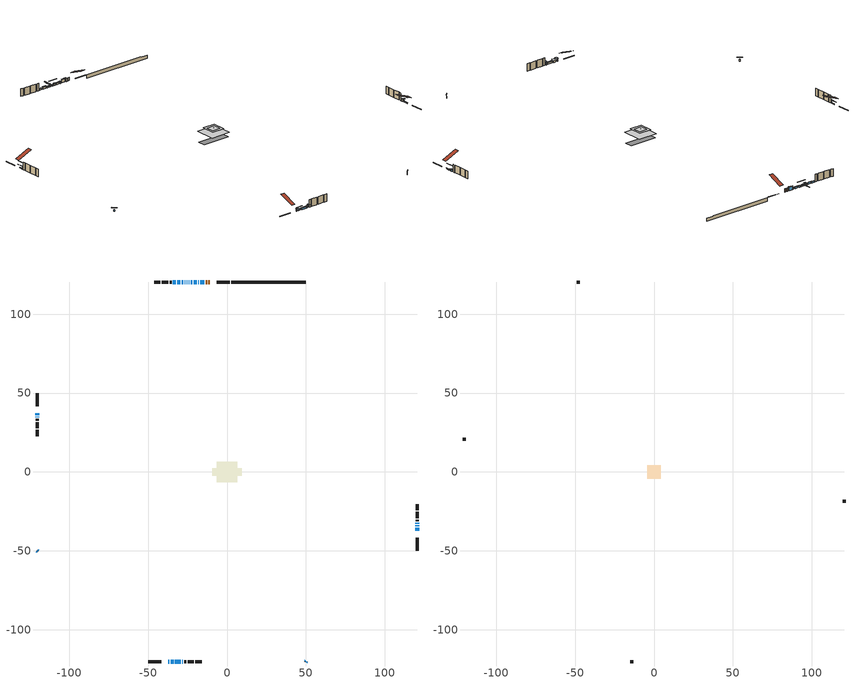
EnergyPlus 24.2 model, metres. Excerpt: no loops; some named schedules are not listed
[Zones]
conditioned space
 floor outside (Floor1 construction): -0.39,-0.39 -0.39,0.39 0.39,0.39 0.39,-0.39 z0.31
 floor outside (Floor2 construction): -0.78,-0.78 -0.78,0.78 0.78,0.78 0.78,-0.78 z0.31
 floor outside (Floor4 construction): -0.74,-0.74 -0.74,0.74 0.74,0.74 0.74,-0.74 z0.31
 floor adiabatic (AdiabaticFloorConstruction): -6.65,-6.65 -6.65,6.65 6.65,6.65 6.65,-6.65 z2.75
 floor foundation (Slab1 construction): -9.36,-2.45 -9.36,2.45 9.36,2.45 9.36,-2.45 z-2.02
 wall outside (RimJoist1 construction): 1.69,120.38 -6.42,120.38 / -49.86,-120.38 -41.76,-120.38 / -120.38,49.86 -120.38,41.76 / 120.38,-49.86 120.38,-41.76 z0.31:0.61
 wall outside (AdiabaticWallConstruction 1): -10.92,120.38 -11.73,120.38 / -12.66,120.38 -13.5,120.38 z0.31:2.34
 wall outside (AdiabaticWallConstruction): -37.25,-120.38 -36.64,-120.38 z0.31:1.89; -120.38,-49.86 -119.95,-50.3 / -35.71,-120.38 -33.88,-120.38 / 49.86,-120.38 50.3,-119.95 z0.31:1.45; 120.38,-37.25 120.38,-35.17 z0.31:0.62; -14.43,120.38 -16.82,120.38 / -28.47,-120.38 -27.96,-120.38 z0.31:2.34; -32.95,-120.38 -29.4,-120.38 / -17.75,120.38 -18.31,120.38 / -19.23,120.38 -21.01,120.38 / -21.94,120.38 -22.86,120.38 / -23.78,120.38 -24.17,120.38 / 120.38,-34.24 120.38,-33.86 / -120.38,35.05 -120.38,34.67 / -25.09,120.38 -25.48,120.38 z0.31:1.33; -120.38,37.25 -120.38,35.98 z0.31:0.82; -26.4,120.38 -26.91,120.38 z0.31:1.94; -27.84,120.38 -28.71,120.38 z0.31:0.97; 120.38,-32.93 120.38,-32.22 / -29.63,120.38 -31.46,120.38 z0.31:1.53; -32.39,120.38 -34.22,120.38 z0.31:1.23
 wall outside (Wall1 construction): -35.15,120.38 -36.32,120.38 / -27.04,-120.38 -25.86,-120.38 / -120.38,33.74 -120.38,32.57 / 120.38,-31.29 120.38,-30.12 z0.31:5.19
 wall outside (Wall2 construction): -37.25,120.38 -41.21,120.38 / -24.93,-120.38 -20.97,-120.38 / -120.38,31.64 -120.38,27.68 / 120.38,-29.19 120.38,-25.23 z0.31:5.19
 wall outside (Wall3 construction): -42.14,120.38 -46.1,120.38 / -20.04,-120.38 -16.08,-120.38 / -120.38,26.75 -120.38,22.79 / 120.38,-24.3 120.38,-20.34 z0.31:5.19
 wall foundation (FoundationWall1 construction): 2.62,120.38,-2.02 2.62,120.38,0.31 45.14,120.38,0.31 45.14,120.38,-0.02 49.86,120.38,-0.02 49.86,120.38,-2.02
 window (WindowConstruction 14): -37.25,-120.38 -36.64,-120.38 z0.31:1.89
 window (WindowConstruction 5): -120.38,-49.86 -119.95,-50.3 z0.31:1.45
 window (WindowConstruction 6): 120.38,-37.25 120.38,-35.17 z0.31:0.61
 window (WindowConstruction 7): -35.71,-120.38 -33.88,-120.38 z0.31:1.45
 window (WindowConstruction 8): -14.43,120.38 -16.82,120.38 z0.31:2.34
 window (WindowConstruction 9): -32.95,-120.38 -29.4,-120.38 z0.31:1.32
 window (WindowConstruction 10): -17.75,120.38 -18.31,120.38 z0.31:1.32
 window (WindowConstruction 11): -19.24,120.38 -21.01,120.38 z0.31:1.32
 window (WindowConstruction 15): -28.47,-120.38 -27.97,-120.38 z0.31:2.34
 window (WindowConstruction 12): -120.38,37.25 -120.38,35.98 z0.31:0.82
 window (WindowConstruction 13): -21.94,120.38 -22.86,120.38 z0.31:1.32
 window (WindowConstruction 17): -23.78,120.38 -24.17,120.38 z0.31:1.32
 window (WindowConstruction 18): 120.38,-34.24 120.38,-33.86 z0.31:1.32
 window (WindowConstruction 19): -120.38,35.05 -120.38,34.67 z0.31:1.32
 window (WindowConstruction 20): -25.09,120.38 -25.48,120.38 z0.31:1.32
 window (WindowConstruction 16): -26.4,120.38 -26.91,120.38 z0.31:1.93
 window (WindowConstruction): -27.84,120.38 -28.7,120.38 z0.31:0.97
 window (WindowConstruction 1): 120.38,-32.93 120.38,-32.22 z0.31:1.53
 window (WindowConstruction 2): -29.63,120.38 -31.46,120.38 z0.31:1.53
 window (WindowConstruction 3): -32.39,120.38 -34.22,120.38 z0.31:1.22
 window (WindowConstruction 4): 49.86,-120.38 50.3,-119.95 z0.31:1.45
 door (Door): -10.92,120.38 -11.73,120.38 z0.31:2.34
 door (Door 1): -12.66,120.38 -13.5,120.38 z0.31:2.34
 ceiling adiabatic (AdiabaticFloorConstruction): 6.65,-6.65 6.65,6.65 -6.65,6.65 -6.65,-6.65 z2.75
attic - vented
 floor to conditioned space (Floor6 construction Reversed): -2.58,-2.58 -2.58,2.58 2.58,2.58 2.58,-2.58 z5.19
 floor to conditioned space (Floor7 construction Reversed): -0.61,-0.61 -0.61,0.61 0.61,0.61 0.61,-0.61 z5.19
 floor to conditioned space (Floor8 construction Reversed): -4.33,-4.33 -4.33,4.33 4.33,4.33 4.33,-4.33 z5.19
 floor to conditioned space (Floor9 construction Reversed): -0.36,-0.36 -0.36,0.36 0.36,0.36 0.36,-0.36 z5.19
 wall outside (Wall4 construction): -47.03,120.38 -48.94,120.38 / -15.15,-120.38 -13.25,-120.38 / -120.38,21.86 -120.38,19.96 / 120.38,-19.41 120.38,-17.5 z0.31:5.19
 roof outside (Roof1 construction): -9.99,120.38,5.19 -9.99,110.61,9.26 -7.35,110.61,9.26 -7.35,120.38,5.19; -38.18,-120.38,5.19 -38.18,-110.61,9.26 -40.83,-110.61,9.26 -40.83,-120.38,5.19; -120.38,38.18,5.19 -110.61,38.18,9.26 -110.61,40.83,9.26 -120.38,40.83,5.19; 120.38,-38.18,5.19 110.61,-38.18,9.26 110.61,-40.83,9.26 120.38,-40.83,5.19
shading: -36.34,-120.38 -37.55,-120.38 -37.55,-122.21 -36.34,-122.21 z2.18; -118.98,-51.26 -121.35,-48.9 -121.46,-49 -119.09,-51.37 z2.82; 120.38,-34.87 120.38,-37.55 120.53,-37.55 120.53,-34.87 z0.91; -32.66,-120.38 -36.93,-120.38 -36.93,-120.53 -32.66,-120.53 z2.67; -17.28,120.38 -13.97,120.38 -13.97,120.53 -17.28,120.53 z2.8; -29.1,-120.38 -33.25,-120.38 -33.25,-120.99 -29.1,-120.99 z1.62; -18.46,120.38 -17.6,120.38 -17.6,120.99 -18.46,120.99 z1.47; -21.16,120.38 -19.09,120.38 -19.09,120.99 -21.16,120.99 z1.47; -27.82,-120.38 -28.62,-120.38 -28.62,-122.21 -27.82,-122.21 z2.49; -120.38,34.46 -120.38,38.77 -120.53,38.77 -120.53,34.46 z2.34; -23,120.38 -21.79,120.38 -21.79,120.99 -23,120.99 z1.47; -26.91,120.38 -21.04,120.38 -21.04,120.53 -26.91,120.53 z4.07; 120.38,-31.12 120.38,-36.98 120.53,-36.98 120.53,-31.12 z4.07; -120.38,31.32 -120.38,38.4 -120.53,38.4 -120.53,31.32 z4.67; -25.62,120.38 -24.94,120.38 -24.94,126.48 -25.62,126.48 z1.47; -27.21,120.38 -26.11,120.38 -26.11,122.82 -27.21,122.82 z2.23; -29,120.38 -27.54,120.38 -27.54,120.53 -29,120.53 z1.27; 120.38,-32.07 120.38,-33.08 122.21,-33.08 122.21,-32.07 z1.68; -31.69,120.38 -29.4,120.38 -29.4,120.99 -31.69,120.99 z1.76; -34.52,120.38 -32.09,120.38 -32.09,120.53 -34.52,120.53 z1.52; 51.26,-118.98 48.9,-121.35 49,-121.46 51.37,-119.09 z2.82
[Building]
Building 1: Terrain=Suburbs
[Site:Location]
Edmonton Intl AP_AB: Latitude {deg}=53.31; Longitude {deg}=-113.58; Time Zone {hr}=-7; Elevation {m}=723; Keep Site Location Information=Yes
[Site:GroundTemperature:Shallow]
-1.56185, -3.61833, -3.78302, -2.80711, 1.11059, 5.01004, 8.39065, 10.5322, 10.7141, 8.97234, 5.67794, 1.89811
[Site:WaterMainsTemperature]
Calculation Method=Schedule; Temperature Schedule=mains temperature schedule
[Material] Roughness=Rough; Thermal Absorptance=0.9
Name | Thickness {m} | Conductivity {W/m-K} | Density {kg/m3} | Specific Heat {J/kg-K} | Solar Absorptance | Visible Absorptance
asphalt or fiberglass shingles | 0.00635 | 0.162714 | 1121.4 | 1465.45 | 0.4 | 0.4
ceiling loosefill ins | 0.338667 | 0.0480833 | 16.02 | 1046.75 | 0.7 | 0.7
ceiling loosefill ins 1 | 0.423333 | 0.0480833 | 16.02 | 1046.75 | 0.7 | 0.7
ceiling loosefill ins 2 | 0.254 | 0.0480833 | 16.02 | 1046.75 | 0.7 | 0.7
ceiling stud and cavity | 0.1397 | 0.0969892 | 65.682 | 1177.47 | 0.7 | 0.7
ceiling stud and cavity 1 | 0.1397 | 0.379599 | 65.682 | 1177.47 | 0.7 | 0.7
ceiling stud and cavity 2 | 0.1397 | 0.472237 | 65.682 | 1177.47 | 0.7 | 0.7
ceiling stud and cavity 3 | 0.1397 | 0.300517 | 65.682 | 1177.47 | 0.7 | 0.7
concrete 4.0 in. | 0.1016 | 1.803125 | 2242.8 | 837.4 | 0.7 | 0.7
concrete 8.0 in. | 0.2032 | 1.803125 | 2242.8 | 837.4 | 0.7 | 0.7
door material | 0.04445 | 0.327969 | 512.64 | 1214.23 | 0.7 | 0.7
exterior vertical ins | 0.0483764 | 0.029427 | 32.04 | 1214.23 | 0.7 | 0.7
floor covering | 0.0127 | 0.0433444 | 54.468 | 1339.84 | 0.6 | 0.6
floor rigid ins | 0.051816 | 0.029427 | 32.04 | 1214.23 | 0.7 | 0.7
floor rigid ins 1; wall rigid ins | 0.512978 | 0.029427 | 32.04 | 1214.23 | 0.7 | 0.7
floor stud and cavity | 0.1397 | 0.554045 | 92.3553 | 1139.71 | 0.7 | 0.7
floor stud and cavity 1 | 0.1397 | 0.591202 | 92.3553 | 1139.71 | 0.7 | 0.7
floor stud and cavity 2 | 0.1397 | 0.604721 | 92.3553 | 1139.71 | 0.7 | 0.7
floor stud and cavity 3 | 0.1397 | 1.75129 | 37.0049 | 1207.88 | 0.7 | 0.7
furniture material conditioned space 1 | 0.1524 | 0.115458 | 640.8 | 1214.23 | 0.6 | 0.6
gypsum board | 0.0127 | 0.160291 | 801 | 837.4 | 0.6 | 0.6
gypsum board 1 | 0.0127 | 0.160291 | 801 | 837.4 | 0.7 | 0.7
osb sheathing 0.5 in. | 0.0127 | 0.115458 | 512.64 | 1214.23 | 0.7 | 0.7
osb sheathing 0.75 in. | 0.01905 | 0.115458 | 512.64 | 1214.23 | 0.7 | 0.7
osb sheathing 2.0 in. | 0.0508 | 0.115458 | 512.64 | 1214.23 | 0.7 | 0.7
rim joist stud and cavity | 0.0508 | 0.0335239 | 125.044 | 1163.47 | 0.6 | 0.6
wall stud and cavity | 0.1397 | 0.0943382 | 139.0536 | 1170.24 | 0.7 | 0.7
wall stud and cavity 1 | 0.1397 | 0.105644 | 139.0536 | 1170.24 | 0.7 | 0.7
wall stud and cavity 2 | 0.1397 | 0.102372 | 139.0536 | 1170.24 | 0.7 | 0.7
wall stud and cavity 3 | 0.0889 | 6.1454 | 50.32683 | 1063.81 | 0.6 | 0.6
wall stud and cavity 4 | 0.0889 | 0.380278 | 52.3479 | 1209.89 | 0.7 | 0.7
wall stud and cavity 5 | 0.0889 | 0.391764 | 83.0341 | 1211.67 | 0.7 | 0.7
wood siding | 0.0254 | 0.102417 | 544.68 | 1172.36 | 0.4 | 0.4
wood siding 1 | 0.00254 | 0.102417 | 544.68 | 1172.36 | 0.4 | 0.4
wood siding 2; wood siding 3; wood siding 4 | 0.0254 | 0.102417 | 544.68 | 1172.36 | 0.7 | 0.7
[WindowMaterial:SimpleGlazingSystem]
Name | U-Factor {W/m2-K} | Solar Heat Gain Coefficient
WindowMaterial | 2.76462 | 0.46
WindowMaterial 1 | 2.76859 | 0.63
WindowMaterial 10 | 2.77597 | 0.52
WindowMaterial 11 | 1.93847 | 0.59
WindowMaterial 12 | 2.109377 | 0.47
WindowMaterial 13 | 1.96232 | 0.57
WindowMaterial 14 | 5.58034 | 0.6
WindowMaterial 2 | 2.78903 | 0.6
WindowMaterial 3 | 2.77995 | 0.67
WindowMaterial 4 | 2.969594 | 0.62
WindowMaterial 5 | 2.74134 | 0.54
WindowMaterial 6 | 2.37284 | 0.57
WindowMaterial 7 | 2.78619 | 0.58
WindowMaterial 8 | 2.76746 | 0.5
WindowMaterial 9 | 2.76859 | 0.5
[Construction]
AdiabaticFloorConstruction: floor stud and cavity 3, floor rigid ins 1, osb sheathing 0.75 in., floor covering
AdiabaticWallConstruction: wood siding 3, wall rigid ins, wall stud and cavity 4, gypsum board
AdiabaticWallConstruction 1: wood siding 4, wall rigid ins, wall stud and cavity 4, gypsum board
Door; Door 1: door material
Floor1 construction: floor stud and cavity, floor rigid ins, osb sheathing 0.75 in., floor covering
Floor2 construction: floor stud and cavity 1, floor rigid ins, osb sheathing 0.75 in., floor covering
Floor4 construction: floor stud and cavity 2, floor rigid ins, osb sheathing 0.75 in., floor covering
Floor6 construction Reversed: gypsum board, ceiling stud and cavity, ceiling loosefill ins
Floor7 construction Reversed: gypsum board, ceiling stud and cavity 1, ceiling loosefill ins
Floor8 construction Reversed: gypsum board, ceiling stud and cavity 2, ceiling loosefill ins 1
Floor9 construction Reversed: gypsum board, ceiling stud and cavity 3, ceiling loosefill ins 2
FoundationWall1 construction: concrete 8.0 in., gypsum board 1
furniture construction conditioned space 1: furniture material conditioned space 1
PartitionWallConstruction: gypsum board, wall stud and cavity 5, gypsum board
RimJoist1 construction: wood siding 2, osb sheathing 2.0 in., rim joist stud and cavity
Roof1 construction: asphalt or fiberglass shingles
Slab1 construction: concrete 4.0 in.
Wall1 construction: wood siding, osb sheathing 0.5 in., wall stud and cavity, gypsum board
Wall2 construction: wood siding, osb sheathing 0.5 in., wall stud and cavity 1, gypsum board
Wall3 construction: wood siding, osb sheathing 0.5 in., wall stud and cavity 2, gypsum board
Wall4 construction: wood siding 1, wall stud and cavity 3
WindowConstruction: WindowMaterial
WindowConstruction 1: WindowMaterial 1
WindowConstruction 10: WindowMaterial 8
WindowConstruction 11; WindowConstruction 9: WindowMaterial 7
WindowConstruction 12: WindowMaterial 9
WindowConstruction 13: WindowMaterial 10
WindowConstruction 14: WindowMaterial 11
WindowConstruction 15: WindowMaterial 12
WindowConstruction 16: WindowMaterial 13
WindowConstruction 17; WindowConstruction 18; WindowConstruction 19; WindowConstruction 20: WindowMaterial 14
WindowConstruction 2: WindowMaterial 2
WindowConstruction 3: WindowMaterial 3
WindowConstruction 4; WindowConstruction 5; WindowConstruction 7: WindowMaterial 4
WindowConstruction 6: WindowMaterial 5
WindowConstruction 8: WindowMaterial 6
[Zone] Multiplier=1; Part of Total Floor Area=Yes
Name | Volume {m3}
attic - vented | 67.5168
conditioned space | 685.6
[Space]
Name | Zone | Volume {m3}
attic - vented 1 | attic - vented | 67.5168
conditioned space 1 | conditioned space | 685.6
[ZoneInfiltration:EffectiveLeakageArea]
infil attic - vented 1: Zone or Space=attic - vented 1; Schedule=Always On Discrete; Effective Air Leakage Area {cm2}=3600.7; Stack Coefficient=0.000622357; Wind Coefficient=1.68554e-05
[ZoneMixing]
whole house fan mix: Zone or Space=attic - vented; Schedule=Always On Continuous; Design Flow Rate Calculation Method=Flow/Zone; Design Flow Rate {m3/s}=0; Source Zone or Space=conditioned space
[SurfaceProperty:ExposedFoundationPerimeter]
Slab1: Exposed Perimeter Calculation Method=TotalExposedPerimeter; Total Exposed Perimeter {m}=47.244
[InternalMass] Zone or ZoneList=conditioned space; Space or SpaceList=conditioned space 1
Name | Construction | Surface Area {m2}
furniture mass conditioned space 1 | furniture construction conditioned space 1 | 109.508
partition wall mass | PartitionWallConstruction | 273.769
[Lights]
interior lighting: Zone or ZoneList or Space or SpaceList=conditioned space 1; Schedule=interior lighting schedule; Design Level Calculation Method=LightingLevel; Lighting Level {W}=343.2; Return Air Fraction=0; Fraction Radiant=0.6; Fraction Visible=0.2; Fraction Replaceable=1
[People]
occupants: Zone or ZoneList or Space or SpaceList=conditioned space 1; Number of People Schedule=occupants schedule; Number of People Calculation Method=People; Number of People=3; Fraction Radiant=0.314171; Sensible Heat Fraction=0.56303; Activity Level Schedule=occupants activity schedule; Carbon Dioxide Generation Rate {m3/s-W}=0; Enable ASHRAE 55 Comfort Warnings=No; Mean Radiant Temperature Calculation Type=EnclosureAveraged
[ElectricEquipment] Zone or ZoneList or Space or SpaceList=conditioned space 1; Design Level Calculation Method=EquipmentLevel
Name | Schedule | Design Level {W} | Fraction Latent | Fraction Radiant | Fraction Lost
clothes dryer | clothes dryer schedule | 140.772 | 0.015 | 0.081 | 0.85
clothes washer | clothes washer schedule | 32.1985 | 0.03 | 0.162 | 0.7
cooking range | cooking range schedule | 215.147 | 0.08 | 0.432 | 0.2
dishwasher | dishwasher schedule | 66.8632 | 0.3 | 0.18 | 0.4
fridge | fridge schedule | 72.9452 | 0 | 0.6 | 0
mech vent bath fan 0 | mech vent bath fan 0 schedule | 125.5 | 0 | 0 | 1
mech vent bath fan 1 | mech vent bath fan 1 schedule | 125.5 | 0 | 0 | 1
mech vent house fan | mech vent house fan schedule | 45.6 | 0 | 0 | 1
mech vent house fan cfis | mech vent house fan cfis schedule | 0 | 0 | 0 | 0
mech vent range fan 0 | mech vent range fan 0 schedule | 57 | 0 | 0 | 1
misc plug loads | misc plug loads schedule | 494.7 | 0.045 | 0.513 | 0.1
whole house fan | Always On Discrete | 0 | 0 | 0 | 1
[OtherEquipment] Zone or ZoneList or Space or SpaceList=conditioned space 1; Design Level Calculation Method=EquipmentLevel
Name | Fuel Type | Schedule | Design Level {W} | Fraction Latent | Fraction Radiant | Fraction Lost
clothes dryer 1 | Electricity | clothes dryer schedule | 0 | 0.015 | 0.081 | 0.85
cooking range 1 | Electricity | cooking range schedule | 0 | 0.08 | 0.432 | 0.2
general water use latent | None | general water use schedule | 62.594 | 1 | 0 | 0
general water use sensible | None | general water use schedule | -61.6891 | 0 | 0.6 | 0
mech vent house fan latent load | None | Always On Discrete | 0 | 1 | 0 | 0
mech vent house fan sensible load | None | Always On Discrete | 0 | 0 | 0 | 0
water heater energy adjustment1 | NaturalGas | Always On Discrete | 0.01 | 0 | 0 | 1
[ZoneInfiltration:DesignFlowRate] Zone or ZoneList or Space or SpaceList=conditioned space 1; Schedule=Always On Discrete; Design Flow Rate Calculation Method=Flow/Zone; Design Flow Rate {m3/s}=0
infil flow; natural vent flow; whole house fan flow
[Foundation:Kiva]
Foundation Kiva 1: Initial Indoor Air Temperature {C}=18; Wall Height Above Grade {m}=0.310012; Wall Depth Below Slab {m}=0.2032; Custom Block Material Name 1=exterior vertical ins; Custom Block Depth 1 {m}=2.33001; Custom Block X Position 1 {m}=0.2159; Custom Block Z Position 1 {m}=0
[Foundation:Kiva:Settings]
Soil Conductivity {W/m-K}=0.849921; Soil Density {kg/m3}=1842.3; Soil Specific Heat {J/kg-K}=418.7; Ground Solar Absorptivity=0.9; Ground Thermal Absorptivity=0.9; Ground Surface Roughness {m}=0.03; Far-Field Width {m}=40; Deep-Ground Boundary Condition=ZeroFlux; Deep-Ground Depth {m}=40; Minimum Cell Dimension {m}=0.2; Maximum Cell Growth Coefficient=3; Simulation Timestep=Timestep
[Exterior:Lights]
exterior lighting: Schedule=exterior lighting schedule; Design Level {W}=75.6
[Schedule:Constant]
Name | Hourly Value
Always On Continuous; mech vent house fan schedule; mech vent house fan cfis schedule; Always On Discrete | 1
occupants activity schedule | 117.228
fridge schedule | 0
[Schedule:Week:Daily]
interior lighting schedule Week Rule - Jan1-Jan27: interior lighting schedule day, interior lighting schedule day, interior lighting schedule day, interior lighting schedule day, interior lighting schedule day, interior lighting schedule day, interior lighting schedule day, interior lighting schedule default day, interior lighting schedule default day, interior lighting schedule default day, interior lighting schedule default day, interior lighting schedule default day
interior lighting schedule Week Rule - Jan28-Feb3: interior lighting schedule day, interior lighting schedule day, interior lighting schedule day, interior lighting schedule day, interior lighting schedule day 1, interior lighting schedule day 1, interior lighting schedule day 1, interior lighting schedule default day, interior lighting schedule default day, interior lighting schedule default day, interior lighting schedule default day, interior lighting schedule default day
interior lighting schedule Week Rule - Feb4-Feb24: interior lighting schedule day 1, interior lighting schedule day 1, interior lighting schedule day 1, interior lighting schedule day 1, interior lighting schedule day 1, interior lighting schedule day 1, interior lighting schedule day 1, interior lighting schedule default day, interior lighting schedule default day, interior lighting schedule default day, interior lighting schedule default day, interior lighting schedule default day
interior lighting schedule Week Rule - Feb25-Mar3: interior lighting schedule day 1, interior lighting schedule day 1, interior lighting schedule day 1, interior lighting schedule day 1, interior lighting schedule day 2, interior lighting schedule day 2, interior lighting schedule day 2, interior lighting schedule default day, interior lighting schedule default day, interior lighting schedule default day, interior lighting schedule default day, interior lighting schedule default day
interior lighting schedule Week Rule - Mar4-Mar31: interior lighting schedule day 2, interior lighting schedule day 2, interior lighting schedule day 2, interior lighting schedule day 2, interior lighting schedule day 2, interior lighting schedule day 2, interior lighting schedule day 2, interior lighting schedule default day, interior lighting schedule default day, interior lighting schedule default day, interior lighting schedule default day, interior lighting schedule default day
interior lighting schedule Week Rule - Apr1-Apr28: interior lighting schedule day 3, interior lighting schedule day 3, interior lighting schedule day 3, interior lighting schedule day 3, interior lighting schedule day 3, interior lighting schedule day 3, interior lighting schedule day 3, interior lighting schedule default day, interior lighting schedule default day, interior lighting schedule default day, interior lighting schedule default day, interior lighting schedule default day
interior lighting schedule Week Rule - Apr29-May5: interior lighting schedule day 3, interior lighting schedule day 3, interior lighting schedule day 4, interior lighting schedule day 4, interior lighting schedule day 4, interior lighting schedule day 4, interior lighting schedule day 4, interior lighting schedule default day, interior lighting schedule default day, interior lighting schedule default day, interior lighting schedule default day, interior lighting schedule default day
interior lighting schedule Week Rule - May6-May26: interior lighting schedule day 4, interior lighting schedule day 4, interior lighting schedule day 4, interior lighting schedule day 4, interior lighting schedule day 4, interior lighting schedule day 4, interior lighting schedule day 4, interior lighting schedule default day, interior lighting schedule default day, interior lighting schedule default day, interior lighting schedule default day, interior lighting schedule default day
interior lighting schedule Week Rule - May27-Jun2: interior lighting schedule day 4, interior lighting schedule day 4, interior lighting schedule day 4, interior lighting schedule day 4, interior lighting schedule day 4, interior lighting schedule day 5, interior lighting schedule day 5, interior lighting schedule default day, interior lighting schedule default day, interior lighting schedule default day, interior lighting schedule default day, interior lighting schedule default day
interior lighting schedule Week Rule - Jun3-Jun30: interior lighting schedule day 5, interior lighting schedule day 5, interior lighting schedule day 5, interior lighting schedule day 5, interior lighting schedule day 5, interior lighting schedule day 5, interior lighting schedule day 5, interior lighting schedule default day, interior lighting schedule default day, interior lighting schedule default day, interior lighting schedule default day, interior lighting schedule default day
interior lighting schedule Week Rule - Jul1-Jul28: interior lighting schedule day 6, interior lighting schedule day 6, interior lighting schedule day 6, interior lighting schedule day 6, interior lighting schedule day 6, interior lighting schedule day 6, interior lighting schedule day 6, interior lighting schedule default day, interior lighting schedule default day, interior lighting schedule default day, interior lighting schedule default day, interior lighting schedule default day
interior lighting schedule Week Rule - Jul29-Aug4: interior lighting schedule day 6, interior lighting schedule day 6, interior lighting schedule day 6, interior lighting schedule day 7, interior lighting schedule day 7, interior lighting schedule day 7, interior lighting schedule day 7, interior lighting schedule default day, interior lighting schedule default day, interior lighting schedule default day, interior lighting schedule default day, interior lighting schedule default day
interior lighting schedule Week Rule - Aug5-Aug25: interior lighting schedule day 7, interior lighting schedule day 7, interior lighting schedule day 7, interior lighting schedule day 7, interior lighting schedule day 7, interior lighting schedule day 7, interior lighting schedule day 7, interior lighting schedule default day, interior lighting schedule default day, interior lighting schedule default day, interior lighting schedule default day, interior lighting schedule default day
interior lighting schedule Week Rule - Aug26-Sep1: interior lighting schedule day 7, interior lighting schedule day 7, interior lighting schedule day 7, interior lighting schedule day 7, interior lighting schedule day 7, interior lighting schedule day 7, interior lighting schedule day 8, interior lighting schedule default day, interior lighting schedule default day, interior lighting schedule default day, interior lighting schedule default day, interior lighting schedule default day
interior lighting schedule Week Rule - Sep2-Sep29: interior lighting schedule day 8, interior lighting schedule day 8, interior lighting schedule day 8, interior lighting schedule day 8, interior lighting schedule day 8, interior lighting schedule day 8, interior lighting schedule day 8, interior lighting schedule default day, interior lighting schedule default day, interior lighting schedule default day, interior lighting schedule default day, interior lighting schedule default day
interior lighting schedule Week Rule - Sep30-Oct6: interior lighting schedule day 8, interior lighting schedule day 9, interior lighting schedule day 9, interior lighting schedule day 9, interior lighting schedule day 9, interior lighting schedule day 9, interior lighting schedule day 9, interior lighting schedule default day, interior lighting schedule default day, interior lighting schedule default day, interior lighting schedule default day, interior lighting schedule default day
interior lighting schedule Week Rule - Oct7-Oct27: interior lighting schedule day 9, interior lighting schedule day 9, interior lighting schedule day 9, interior lighting schedule day 9, interior lighting schedule day 9, interior lighting schedule day 9, interior lighting schedule day 9, interior lighting schedule default day, interior lighting schedule default day, interior lighting schedule default day, interior lighting schedule default day, interior lighting schedule default day
interior lighting schedule Week Rule - Oct28-Nov3: interior lighting schedule day 9, interior lighting schedule day 9, interior lighting schedule day 9, interior lighting schedule day 9, interior lighting schedule day 10, interior lighting schedule day 10, interior lighting schedule day 10, interior lighting schedule default day, interior lighting schedule default day, interior lighting schedule default day, interior lighting schedule default day, interior lighting schedule default day
interior lighting schedule Week Rule - Nov4-Nov24: interior lighting schedule day 10, interior lighting schedule day 10, interior lighting schedule day 10, interior lighting schedule day 10, interior lighting schedule day 10, interior lighting schedule day 10, interior lighting schedule day 10, interior lighting schedule default day, interior lighting schedule default day, interior lighting schedule default day, interior lighting schedule default day, interior lighting schedule default day
interior lighting schedule Week Rule - Nov25-Dec1: interior lighting schedule day 10, interior lighting schedule day 10, interior lighting schedule day 10, interior lighting schedule day 10, interior lighting schedule day 10, interior lighting schedule day 10, interior lighting schedule day 11, interior lighting schedule default day, interior lighting schedule default day, interior lighting schedule default day, interior lighting schedule default day, interior lighting schedule default day
interior lighting schedule Week Rule - Dec2-Dec31: interior lighting schedule day 11, interior lighting schedule day 11, interior lighting schedule day 11, interior lighting schedule day 11, interior lighting schedule day 11, interior lighting schedule day 11, interior lighting schedule day 11, interior lighting schedule default day, interior lighting schedule default day, interior lighting schedule default day, interior lighting schedule default day, interior lighting schedule default day
occupants schedule Week Rule - Jan1-Dec31: occupants schedule day, occupants schedule day, occupants schedule day, occupants schedule day, occupants schedule day, occupants schedule day, occupants schedule day, occupants schedule default day, occupants schedule default day, occupants schedule default day, occupants schedule default day, occupants schedule default day
clothes dryer schedule Week Rule - Jan1-Dec31: clothes dryer schedule day, clothes dryer schedule day, clothes dryer schedule day, clothes dryer schedule day, clothes dryer schedule day, clothes dryer schedule day, clothes dryer schedule day, clothes dryer schedule default day, clothes dryer schedule default day, clothes dryer schedule default day, clothes dryer schedule default day, clothes dryer schedule default day
clothes washer schedule Week Rule - Jan1-Dec31: clothes washer schedule day, clothes washer schedule day, clothes washer schedule day, clothes washer schedule day, clothes washer schedule day, clothes washer schedule day, clothes washer schedule day, clothes washer schedule default day, clothes washer schedule default day, clothes washer schedule default day, clothes washer schedule default day, clothes washer schedule default day
cooking range schedule Week Rule - Jan1-Dec31: cooking range schedule day, cooking range schedule day, cooking range schedule day, cooking range schedule day, cooking range schedule day, cooking range schedule day, cooking range schedule day, cooking range schedule default day, cooking range schedule default day, cooking range schedule default day, cooking range schedule default day, cooking range schedule default day
dishwasher schedule Week Rule - Jan1-Dec31: dishwasher schedule day, dishwasher schedule day, dishwasher schedule day, dishwasher schedule day, dishwasher schedule day, dishwasher schedule day, dishwasher schedule day, dishwasher schedule default day, dishwasher schedule default day, dishwasher schedule default day, dishwasher schedule default day, dishwasher schedule default day
mech vent bath fan 0 schedule Week Rule - Jan1-Dec31: mech vent bath fan 0 schedule day, mech vent bath fan 0 schedule day, mech vent bath fan 0 schedule day, mech vent bath fan 0 schedule day, mech vent bath fan 0 schedule day, mech vent bath fan 0 schedule day, mech vent bath fan 0 schedule day, mech vent bath fan 0 schedule default day, mech vent bath fan 0 schedule default day, mech vent bath fan 0 schedule default day, mech vent bath fan 0 schedule default day, mech vent bath fan 0 schedule default day
mech vent bath fan 1 schedule Week Rule - Jan1-Dec31: mech vent bath fan 1 schedule day, mech vent bath fan 1 schedule day, mech vent bath fan 1 schedule day, mech vent bath fan 1 schedule day, mech vent bath fan 1 schedule day, mech vent bath fan 1 schedule day, mech vent bath fan 1 schedule day, mech vent bath fan 1 schedule default day, mech vent bath fan 1 schedule default day, mech vent bath fan 1 schedule default day, mech vent bath fan 1 schedule default day, mech vent bath fan 1 schedule default day
mech vent range fan 0 schedule Week Rule - Jan1-Dec31: mech vent range fan 0 schedule day, mech vent range fan 0 schedule day, mech vent range fan 0 schedule day, mech vent range fan 0 schedule day, mech vent range fan 0 schedule day, mech vent range fan 0 schedule day, mech vent range fan 0 schedule day, mech vent range fan 0 schedule default day, mech vent range fan 0 schedule default day, mech vent range fan 0 schedule default day, mech vent range fan 0 schedule default day, mech vent range fan 0 schedule default day
misc plug loads schedule Week Rule - Jan1-Dec31: misc plug loads schedule day, misc plug loads schedule day, misc plug loads schedule day, misc plug loads schedule day, misc plug loads schedule day, misc plug loads schedule day, misc plug loads schedule day, misc plug loads schedule default day, misc plug loads schedule default day, misc plug loads schedule default day, misc plug loads schedule default day, misc plug loads schedule default day
general water use schedule Week Rule - Jan1-Dec31: general water use schedule day, general water use schedule day, general water use schedule day, general water use schedule day, general water use schedule day, general water use schedule day, general water use schedule day, general water use schedule default day, general water use schedule default day, general water use schedule default day, general water use schedule default day, general water use schedule default day
exterior lighting schedule Week Rule - Jan1-Jan27: exterior lighting schedule day, exterior lighting schedule day, exterior lighting schedule day, exterior lighting schedule day, exterior lighting schedule day, exterior lighting schedule day, exterior lighting schedule day, exterior lighting schedule default day, exterior lighting schedule default day, exterior lighting schedule default day, exterior lighting schedule default day, exterior lighting schedule default day
[Schedule:Year]
interior lighting schedule: interior lighting schedule Week Rule - Jan1-Jan27, 1, 1, 1, 27, interior lighting schedule Week Rule - Jan28-Feb3, 1, 28, 2, 3, interior lighting schedule Week Rule - Feb4-Feb24, 2, 4, 2, 24, interior lighting schedule Week Rule - Feb25-Mar3, 2, 25, 3, 3, interior lighting schedule Week Rule - Mar4-Mar31, 3, 4, 3, 31, interior lighting schedule Week Rule - Apr1-Apr28, 4, 1, 4, 28, interior lighting schedule Week Rule - Apr29-May5, 4, 29, 5, 5, interior lighting schedule Week Rule - May6-May26, 5, 6, 5, 26, interior lighting schedule Week Rule - May27-Jun2, 5, 27, 6, 2, interior lighting schedule Week Rule - Jun3-Jun30, 6, 3, 6, 30, interior lighting schedule Week Rule - Jul1-Jul28, 7, 1, 7, 28, interior lighting schedule Week Rule - Jul29-Aug4, 7, 29, 8, 4, interior lighting schedule Week Rule - Aug5-Aug25, 8, 5, 8, 25, interior lighting schedule Week Rule - Aug26-Sep1, 8, 26, 9, 1, interior lighting schedule Week Rule - Sep2-Sep29, 9, 2, 9, 29, interior lighting schedule Week Rule - Sep30-Oct6, 9, 30, 10, 6, interior lighting schedule Week Rule - Oct7-Oct27, 10, 7, 10, 27, interior lighting schedule Week Rule - Oct28-Nov3, 10, 28, 11, 3, interior lighting schedule Week Rule - Nov4-Nov24, 11, 4, 11, 24, interior lighting schedule Week Rule - Nov25-Dec1, 11, 25, 12, 1, interior lighting schedule Week Rule - Dec2-Dec31, 12, 2, 12, 31
occupants schedule: occupants schedule Week Rule - Jan1-Dec31, 1, 1, 12, 31
clothes dryer schedule: clothes dryer schedule Week Rule - Jan1-Dec31, 1, 1, 12, 31
clothes washer schedule: clothes washer schedule Week Rule - Jan1-Dec31, 1, 1, 12, 31
cooking range schedule: cooking range schedule Week Rule - Jan1-Dec31, 1, 1, 12, 31
dishwasher schedule: dishwasher schedule Week Rule - Jan1-Dec31, 1, 1, 12, 31
mech vent bath fan 0 schedule: mech vent bath fan 0 schedule Week Rule - Jan1-Dec31, 1, 1, 12, 31
mech vent bath fan 1 schedule: mech vent bath fan 1 schedule Week Rule - Jan1-Dec31, 1, 1, 12, 31
mech vent range fan 0 schedule: mech vent range fan 0 schedule Week Rule - Jan1-Dec31, 1, 1, 12, 31
misc plug loads schedule: misc plug loads schedule Week Rule - Jan1-Dec31, 1, 1, 12, 31
general water use schedule: general water use schedule Week Rule - Jan1-Dec31, 1, 1, 12, 31
exterior lighting schedule: exterior lighting schedule Week Rule - Jan1-Jan27, 1, 1, 1, 27, exterior lighting schedule Week Rule - Jan28-Feb3, 1, 28, 2, 3, exterior lighting schedule Week Rule - Feb4-Feb24, 2, 4, 2, 24, exterior lighting schedule Week Rule - Feb25-Mar3, 2, 25, 3, 3, exterior lighting schedule Week Rule - Mar4-Mar31, 3, 4, 3, 31, exterior lighting schedule Week Rule - Apr1-Apr28, 4, 1, 4, 28, exterior lighting schedule Week Rule - Apr29-May5, 4, 29, 5, 5, exterior lighting schedule Week Rule - May6-May26, 5, 6, 5, 26, exterior lighting schedule Week Rule - May27-Jun2, 5, 27, 6, 2, exterior lighting schedule Week Rule - Jun3-Jun30, 6, 3, 6, 30, exterior lighting schedule Week Rule - Jul1-Jul28, 7, 1, 7, 28, exterior lighting schedule Week Rule - Jul29-Aug4, 7, 29, 8, 4, exterior lighting schedule Week Rule - Aug5-Aug25, 8, 5, 8, 25, exterior lighting schedule Week Rule - Aug26-Sep1, 8, 26, 9, 1, exterior lighting schedule Week Rule - Sep2-Sep29, 9, 2, 9, 29, exterior lighting schedule Week Rule - Sep30-Oct6, 9, 30, 10, 6, exterior lighting schedule Week Rule - Oct7-Oct27, 10, 7, 10, 27, exterior lighting schedule Week Rule - Oct28-Nov3, 10, 28, 11, 3, exterior lighting schedule Week Rule - Nov4-Nov24, 11, 4, 11, 24, exterior lighting schedule Week Rule - Nov25-Dec1, 11, 25, 12, 1, exterior lighting schedule Week Rule - Dec2-Dec31, 12, 2, 12, 31
[Schedule:Compact]
mains temperature schedule: Through: 01/01, For: AllDays, Until: 24:00, 3.97167, Through: 01/02, For: AllDays, Until: 24:00, 3.90778, Through: 01/03, For: AllDays, Until: 24:00, 3.84556, Through: 01/04, For: AllDays, Until: 24:00, 3.78389, Through: 01/05, For: AllDays, Until: 24:00, 3.72278, Through: 01/06, For: AllDays, Until: 24:00, 3.66278, Through: 01/07, For: AllDays, Until: 24:00, 3.60389, Through: 01/08, For: AllDays, Until: 24:00, 3.54556, Through: 01/09, For: AllDays, Until: 24:00, 3.48833, Through: 01/10, For: AllDays, Until: 24:00, 3.43167, Through: 01/11, For: AllDays, Until: 24:00, 3.37611, Through: 01/12, For: AllDays, Until: 24:00, 3.32167, Through: 01/13, For: AllDays, Until: 24:00, 3.26833, Through: 01/14, For: AllDays, Until: 24:00, 3.21556, Through: 01/15, For: AllDays, Until: 24:00, 3.16444, Through: 01/16, For: AllDays, Until: 24:00, 3.11389, Through: 01/17, For: AllDays, Until: 24:00, 3.06444, Through: 01/18, For: AllDays, Until: 24:00, 3.01611, Through: 01/19, For: AllDays, Until: 24:00, 2.96889, Through: 01/20, For: AllDays, Until: 24:00, 2.92278, Through: 01/21, For: AllDays, Until: 24:00, 2.87722, Through: 01/22, For: AllDays, Until: 24:00, 2.83333, Through: 01/23, For: AllDays, Until: 24:00, 2.79056, Through: 01/24, For: AllDays, Until: 24:00, 2.74889, Through: 01/25, For: AllDays, Until: 24:00, 2.70833, Through: 01/26, For: AllDays, Until: 24:00, 2.66889, Through: 01/27, For: AllDays, Until: 24:00, 2.63056, Through: 01/28, For: AllDays, Until: 24:00, 2.59333, Through: 01/29, For: AllDays, Until: 24:00, 2.55778, Through: 01/30, For: AllDays, Until: 24:00, 2.52278, Through: 01/31, For: AllDays, Until: 24:00, 2.48944, Through: 02/01, For: AllDays, Until: 24:00, 2.45722, Through: 02/02, For: AllDays, Until: 24:00, 2.42611, Through: 02/03, For: AllDays, Until: 24:00, 2.39667, Through: 02/04, For: AllDays, Until: 24:00, 2.36833, Through: 02/05, For: AllDays, Until: 24:00, 2.34111, Through: 02/06, For: AllDays, Until: 24:00, 2.315, Through: 02/07, For: AllDays, Until: 24:00, 2.29056, Through: 02/08, For: AllDays, Until: 24:00, 2.26722, Through: 02/09, For: AllDays, Until: 24:00, 2.245, Through: 02/10, For: AllDays, Until: 24:00, 2.22444, Through: 02/11, For: AllDays, Until: 24:00, 2.20444, Through: 02/12, For: AllDays, Until: 24:00, 2.18667, Through: 02/13, For: AllDays, Until: 24:00, 2.17, Through: 02/14, For: AllDays, Until: 24:00, 2.15444, Through: 02/15, For: AllDays, Until: 24:00, 2.14, Through: 02/16, For: AllDays, Until: 24:00, 2.12722, Through: 02/17, For: AllDays, Until: 24:00, 2.11556, Through: 02/18, For: AllDays, Until: 24:00, 2.10556, Through: 02/19, For: AllDays, Until: 24:00, 2.09667, Through: 02/20, For: AllDays, Until: 24:00, 2.08889, Through: 02/21, For: AllDays, Until: 24:00, 2.08278, Through: 02/22, For: AllDays, Until: 24:00, 2.07833, Through: 02/23, For: AllDays, Until: 24:00, 2.07444, Through: 02/24, For: AllDays, Until: 24:00, 2.07278, Through: 02/25, For: AllDays, Until: 24:00, 2.07167, Through: 02/26, For: AllDays, Until: 24:00, 2.07222, Through: 02/27, For: AllDays, Until: 24:00, 2.07444, Through: 02/28, For: AllDays, Until: 24:00, 2.07778, Through: 03/01, For: AllDays, Until: 24:00, 2.08222, Through: 03/02, For: AllDays, Until: 24:00, 2.08833, Through: 03/03, For: AllDays, Until: 24:00, 2.09556, Through: 03/04, For: AllDays, Until: 24:00, 2.10444, Through: 03/05, For: AllDays, Until: 24:00, 2.11444, Through: 03/06, For: AllDays, Until: 24:00, 2.12556, Through: 03/07, For: AllDays, Until: 24:00, 2.13833, Through: 03/08, For: AllDays, Until: 24:00, 2.15278, Through: 03/09, For: AllDays, Until: 24:00, 2.16778, Through: 03/10, For: AllDays, Until: 24:00, 2.18444, Through: 03/11, For: AllDays, Until: 24:00, 2.20278, Through: 03/12, For: AllDays, Until: 24:00, 2.22167, Through: 03/13, For: AllDays, Until: 24:00, 2.24278, Through: 03/14, For: AllDays, Until: 24:00, 2.26444, Through: 03/15, For: AllDays, Until: 24:00, 2.28778, Through: 03/16, For: AllDays, Until: 24:00, 2.31222, Through: 03/17, For: AllDays, Until: 24:00, 2.33778, Through: 03/18, For: AllDays, Until: 24:00, 2.365, Through: 03/19, For: AllDays, Until: 24:00, 2.39333, Through: 03/20, For: AllDays, Until: 24:00, 2.42278, Through: 03/21, For: AllDays, Until: 24:00, 2.45389, Through: 03/22, For: AllDays, Until: 24:00, 2.48611, Through: 03/23, For: AllDays, Until: 24:00, 2.51889, Through: 03/24, For: AllDays, Until: 24:00, 2.55389, Through: 03/25, For: AllDays, Until: 24:00, 2.58944, Through: 03/26, For: AllDays, Until: 24:00, 2.62611, Through: 03/27, For: AllDays, Until: 24:00, 2.66444, Through: 03/28, For: AllDays, Until: 24:00, 2.70389, Through: 03/29, For: AllDays, Until: 24:00, 2.74389, Through: 03/30, For: AllDays, Until: 24:00, 2.78556, Through: 03/31, For: AllDays, Until: 24:00, 2.82833, Through: 04/01, For: AllDays, Until: 24:00, 2.87222, Through: 04/02, For: AllDays, Until: 24:00, 2.91722, Through: 04/03, For: AllDays, Until: 24:00, 2.96333, Through: 04/04, For: AllDays, Until: 24:00, 3.01056, Through: 04/05, For: AllDays, Until: 24:00, 3.05889, Through: 04/06, For: AllDays, Until: 24:00, 3.10833, Through: 04/07, For: AllDays, Until: 24:00, 3.15833, Through: 04/08, For: AllDays, Until: 24:00, 3.21, Through: 04/09, For: AllDays, Until: 24:00, 3.26222, Through: 04/10, For: AllDays, Until: 24:00, 3.31556, Through: 04/11, For: AllDays, Until: 24:00, 3.37, Through: 04/12, For: AllDays, Until: 24:00, 3.42556, Through: 04/13, For: AllDays, Until: 24:00, 3.48167, Through: 04/14, For: AllDays, Until: 24:00, 3.53889, Through: 04/15, For: AllDays, Until: 24:00, 3.59722, Through: 04/16, For: AllDays, Until: 24:00, 3.65611, Through: 04/17, For: AllDays, Until: 24:00, 3.71611, Through: 04/18, For: AllDays, Until: 24:00, 3.77667, Through: 04/19, For: AllDays, Until: 24:00, 3.83833, Through: 04/20, For: AllDays, Until: 24:00, 3.90111, Through: 04/21, For: AllDays, Until: 24:00, 3.96444, Through: 04/22, For: AllDays, Until: 24:00, 4.02833, Through: 04/23, For: AllDays, Until: 24:00, 4.09333, Through: 04/24, For: AllDays, Until: 24:00, 4.15889, Through: 04/25, For: AllDays, Until: 24:00, 4.225, Through: 04/26, For: AllDays, Until: 24:00, 4.29222, Through: 04/27, For: AllDays, Until: 24:00, 4.36, Through: 04/28, For: AllDays, Until: 24:00, 4.42833, Through: 04/29, For: AllDays, Until: 24:00, 4.49722, Through: 04/30, For: AllDays, Until: 24:00, 4.56667, Through: 05/01, For: AllDays, Until: 24:00, 4.63722, Through: 05/02, For: AllDays, Until: 24:00, 4.70833, Through: 05/03, For: AllDays, Until: 24:00, 4.77944, Through: 05/04, For: AllDays, Until: 24:00, 4.85167, Through: 05/05, For: AllDays, Until: 24:00, 4.92389, Through: 05/06, For: AllDays, Until: 24:00, 4.99722, Through: 05/07, For: AllDays, Until: 24:00, 5.07056, Through: 05/08, For: AllDays, Until: 24:00, 5.145, Through: 05/09, For: AllDays, Until: 24:00, 5.21944, Through: 05/10, For: AllDays, Until: 24:00, 5.29389, Through: 05/11, For: AllDays, Until: 24:00, 5.36944, Through: 05/12, For: AllDays, Until: 24:00, 5.445, Through: 05/13, For: AllDays, Until: 24:00, 5.52111, Through: 05/14, For: AllDays, Until: 24:00, 5.59722, Through: 05/15, For: AllDays, Until: 24:00, 5.67389, Through: 05/16, For: AllDays, Until: 24:00, 5.75056, Through: 05/17, For: AllDays, Until: 24:00, 5.82778, Through: 05/18, For: AllDays, Until: 24:00, 5.90556, Through: 05/19, For: AllDays, Until: 24:00, 5.98278, Through: 05/20, For: AllDays, Until: 24:00, 6.06056, Through: 05/21, For: AllDays, Until: 24:00, 6.13889, Through: 05/22, For: AllDays, Until: 24:00, 6.21667, Through: 05/23, For: AllDays, Until: 24:00, 6.295, Through: 05/24, For: AllDays, Until: 24:00, 6.37333, Through: 05/25, For: AllDays, Until: 24:00, 6.45222, Through: 05/26, For: AllDays, Until: 24:00, 6.53056, Through: 05/27, For: AllDays, Until: 24:00, 6.60889, Through: 05/28, For: AllDays, Until: 24:00, 6.68778, Through: 05/29, For: AllDays, Until: 24:00, 6.76611, Through: 05/30, For: AllDays, Until: 24:00, 6.84444, Through: 05/31, For: AllDays, Until: 24:00, 6.92278, Through: 06/01, For: AllDays, Until: 24:00, 7.00111, Through: 06/02, For: AllDays, Until: 24:00, 7.07944, Through: 06/03, For: AllDays, Until: 24:00, 7.15778, Through: 06/04, For: AllDays, Until: 24:00, 7.23556, Through: 06/05, For: AllDays, Until: 24:00, 7.31333, Through: 06/06, For: AllDays, Until: 24:00, 7.39056, Through: 06/07, For: AllDays, Until: 24:00, 7.46833, Through: 06/08, For: AllDays, Until: 24:00, 7.545, Through: 06/09, For: AllDays, Until: 24:00, 7.62222, Through: 06/10, For: AllDays, Until: 24:00, 7.69833, Through: 06/11, For: AllDays, Until: 24:00, 7.775, Through: 06/12, For: AllDays, Until: 24:00, 7.85056, Through: 06/13, For: AllDays, Until: 24:00, 7.92611, Through: 06/14, For: AllDays, Until: 24:00, 8.00111, Through: 06/15, For: AllDays, Until: 24:00, 8.07611, Through: 06/16, For: AllDays, Until: 24:00, 8.15056, Through: 06/17, For: AllDays, Until: 24:00, 8.22389, Through: 06/18, For: AllDays, Until: 24:00, 8.29778, Through: 06/19, For: AllDays, Until: 24:00, 8.37056, Through: 06/20, For: AllDays, Until: 24:00, 8.44278, Through: 06/21, For: AllDays, Until: 24:00, 8.51444, Through: 06/22, For: AllDays, Until: 24:00, 8.58611, Through: 06/23, For: AllDays, Until: 24:00, 8.65667, Through: 06/24, For: AllDays, Until: 24:00, 8.72667, Through: 06/25, For: AllDays, Until: 24:00, 8.79611, Through: 06/26, For: AllDays, Until: 24:00, 8.865, Through: 06/27, For: AllDays, Until: 24:00, 8.93333, Through: 06/28, For: AllDays, Until: 24:00, 9.00056, Through: 06/29, For: AllDays, Until: 24:00, 9.06778, Through: 06/30, For: AllDays, Until: 24:00, 9.13333, Through: 07/01, For: AllDays, Until: 24:00, 9.19889, Through: 07/02, For: AllDays, Until: 24:00, 9.26333, Through: 07/03, For: AllDays, Until: 24:00, 9.32722, Through: 07/04, For: AllDays, Until: 24:00, 9.39056, Through: 07/05, For: AllDays, Until: 24:00, 9.45278, Through: 07/06, For: AllDays, Until: 24:00, 9.51389, Through: 07/07, For: AllDays, Until: 24:00, 9.57444, Through: 07/08, For: AllDays, Until: 24:00, 9.63389, Through: 07/09, For: AllDays, Until: 24:00, 9.69278, Through: 07/10, For: AllDays, Until: 24:00, 9.75056, Through: 07/11, For: AllDays, Until: 24:00, 9.80778, Through: 07/12, For: AllDays, Until: 24:00, 9.86333, Through: 07/13, For: AllDays, Until: 24:00, 9.91833, Through: 07/14, For: AllDays, Until: 24:00, 9.97278, Through: 07/15, For: AllDays, Until: 24:00, 10.0256, Through: 07/16, For: AllDays, Until: 24:00, 10.0778, Through: 07/17, For: AllDays, Until: 24:00, 10.1289, Through: 07/18, For: AllDays, Until: 24:00, 10.1789, Through: 07/19, For: AllDays, Until: 24:00, 10.2278, Through: 07/20, For: AllDays, Until: 24:00, 10.2756, Through: 07/21, For: AllDays, Until: 24:00, 10.3222, Through: 07/22, For: AllDays, Until: 24:00, 10.3683, Through: 07/23, For: AllDays, Until: 24:00, 10.4128, Through: 07/24, For: AllDays, Until: 24:00, 10.4561, Through: 07/25, For: AllDays, Until: 24:00, 10.4989, Through: 07/26, For: AllDays, Until: 24:00, 10.54, Through: 07/27, For: AllDays, Until: 24:00, 10.58, Through: 07/28, For: AllDays, Until: 24:00, 10.6189, Through: 07/29, For: AllDays, Until: 24:00, 10.6567, Through: 07/30, For: AllDays, Until: 24:00, 10.6928, Through: 07/31, For: AllDays, Until: 24:00, 10.7283, Through: 08/01, For: AllDays, Until: 24:00, 10.7622, Through: 08/02, For: AllDays, Until: 24:00, 10.7956, Through: 08/03, For: AllDays, Until: 24:00, 10.8272, Through: 08/04, For: AllDays, Until: 24:00, 10.8572, Through: 08/05, For: AllDays, Until: 24:00, 10.8867, Through: 08/06, For: AllDays, Until: 24:00, 10.9144, Through: 08/07, For: AllDays, Until: 24:00, 10.9411, Through: 08/08, For: AllDays, Until: 24:00, 10.9667, Through: 08/09, For: AllDays, Until: 24:00, 10.9906, Through: 08/10, For: AllDays, Until: 24:00, 11.0133, Through: 08/11, For: AllDays, Until: 24:00, 11.035, Through: 08/12, For: AllDays, Until: 24:00, 11.055, Through: 08/13, For: AllDays, Until: 24:00, 11.0739, Through: 08/14, For: AllDays, Until: 24:00, 11.0917, Through: 08/15, For: AllDays, Until: 24:00, 11.1078, Through: 08/16, For: AllDays, Until: 24:00, 11.1228, Through: 08/17, For: AllDays, Until: 24:00, 11.1361, Through: 08/18, For: AllDays, Until: 24:00, 11.1483, Through: 08/19, For: AllDays, Until: 24:00, 11.1594, Through: 08/20, For: AllDays, Until: 24:00, 11.1689, Through: 08/21, For: AllDays, Until: 24:00, 11.1772, Through: 08/22, For: AllDays, Until: 24:00, 11.1844, Through: 08/23, For: AllDays, Until: 24:00, 11.19, Through: 08/24, For: AllDays, Until: 24:00, 11.1939, Through: 08/25, For: AllDays, Until: 24:00, 11.1967, Through: 08/26, For: AllDays, Until: 24:00, 11.1983, Through: 08/27, For: AllDays, Until: 24:00, 11.1983, Through: 08/28, For: AllDays, Until: 24:00, 11.1972, Through: 08/29, For: AllDays, Until: 24:00, 11.195, Through: 08/30, For: AllDays, Until: 24:00, 11.1911, Through: 08/31, For: AllDays, Until: 24:00, 11.1856, Through: 09/01, For: AllDays, Until: 24:00, 11.1789, Through: 09/02, For: AllDays, Until: 24:00, 11.1711, Through: 09/03, For: AllDays, Until: 24:00, 11.1617, Through: 09/04, For: AllDays, Until: 24:00, 11.1511, Through: 09/05, For: AllDays, Until: 24:00, 11.1394, Through: 09/06, For: AllDays, Until: 24:00, 11.1261, Through: 09/07, For: AllDays, Until: 24:00, 11.1111, Through: 09/08, For: AllDays, Until: 24:00, 11.0956, Through: 09/09, For: AllDays, Until: 24:00, 11.0778, Through: 09/10, For: AllDays, Until: 24:00, 11.0594, Through: 09/11, For: AllDays, Until: 24:00, 11.0394, Through: 09/12, For: AllDays, Until: 24:00, 11.0183, Through: 09/13, For: AllDays, Until: 24:00, 10.9961, Through: 09/14, For: AllDays, Until: 24:00, 10.9722, Through: 09/15, For: AllDays, Until: 24:00, 10.9472, Through: 09/16, For: AllDays, Until: 24:00, 10.9206, Through: 09/17, For: AllDays, Until: 24:00, 10.8928, Through: 09/18, For: AllDays, Until: 24:00, 10.8639, Through: 09/19, For: AllDays, Until: 24:00, 10.8339, Through: 09/20, For: AllDays, Until: 24:00, 10.8028, Through: 09/21, For: AllDays, Until: 24:00, 10.77, Through: 09/22, For: AllDays, Until: 24:00, 10.7361, Through: 09/23, For: AllDays, Until: 24:00, 10.7011, Through: 09/24, For: AllDays, Until: 24:00, 10.665, Through: 09/25, For: AllDays, Until: 24:00, 10.6272, Through: 09/26, For: AllDays, Until: 24:00, 10.5889, Through: 09/27, For: AllDays, Until: 24:00, 10.5489, Through: 09/28, For: AllDays, Until: 24:00, 10.5078, Through: 09/29, For: AllDays, Until: 24:00, 10.4661, Through: 09/30, For: AllDays, Until: 24:00, 10.4228, Through: 10/01, For: AllDays, Until: 24:00, 10.3783, Through: 10/02, For: AllDays, Until: 24:00, 10.3328, Through: 10/03, For: AllDays, Until: 24:00, 10.2861, Through: 10/04, For: AllDays, Until: 24:00, 10.2383, Through: 10/05, For: AllDays, Until: 24:00, 10.19, Through: 10/06, For: AllDays, Until: 24:00, 10.14, Through: 10/07, For: AllDays, Until: 24:00, 10.0894, Through: 10/08, For: AllDays, Until: 24:00, 10.0372, Through: 10/09, For: AllDays, Until: 24:00, 9.98444, Through: 10/10, For: AllDays, Until: 24:00, 9.93056, Through: 10/11, For: AllDays, Until: 24:00, 9.87611, Through: 10/12, For: AllDays, Until: 24:00, 9.82, Through: 10/13, For: AllDays, Until: 24:00, 9.76333, Through: 10/14, For: AllDays, Until: 24:00, 9.70611, Through: 10/15, For: AllDays, Until: 24:00, 9.64722, Through: 10/16, For: AllDays, Until: 24:00, 9.58778, Through: 10/17, For: AllDays, Until: 24:00, 9.52778, Through: 10/18, For: AllDays, Until: 24:00, 9.46667, Through: 10/19, For: AllDays, Until: 24:00, 9.40444, Through: 10/20, For: AllDays, Until: 24:00, 9.34167, Through: 10/21, For: AllDays, Until: 24:00, 9.27778, Through: 10/22, For: AllDays, Until: 24:00, 9.21333, Through: 10/23, For: AllDays, Until: 24:00, 9.14833, Through: 10/24, For: AllDays, Until: 24:00, 9.08222, Through: 10/25, For: AllDays, Until: 24:00, 9.01556, Through: 10/26, For: AllDays, Until: 24:00, 8.94833, Through: 10/27, For: AllDays, Until: 24:00, 8.88056, Through: 10/28, For: AllDays, Until: 24:00, 8.81167, Through: 10/29, For: AllDays, Until: 24:00, 8.74222, Through: 10/30, For: AllDays, Until: 24:00, 8.67222, Through: 10/31, For: AllDays, Until: 24:00, 8.60167, Through: 11/01, For: AllDays, Until: 24:00, 8.53056, Through: 11/02, For: AllDays, Until: 24:00, 8.45889, Through: 11/03, For: AllDays, Until: 24:00, 8.38667, Through: 11/04, For: AllDays, Until: 24:00, 8.31389, Through: 11/05, For: AllDays, Until: 24:00, 8.24056, Through: 11/06, For: AllDays, Until: 24:00, 8.16667, Through: 11/07, For: AllDays, Until: 24:00, 8.09278, Through: 11/08, For: AllDays, Until: 24:00, 8.01833, Through: 11/09, For: AllDays, Until: 24:00, 7.94278, Through: 11/10, For: AllDays, Until: 24:00, 7.86778, Through: 11/11, For: AllDays, Until: 24:00, 7.79167, Through: 11/12, For: AllDays, Until: 24:00, 7.71556, Through: 11/13, For: AllDays, Until: 24:00, 7.63944, Through: 11/14, For: AllDays, Until: 24:00, 7.56222, Through: 11/15, For: AllDays, Until: 24:00, 7.48556, Through: 11/16, For: AllDays, Until: 24:00, 7.40833, Through: 11/17, For: AllDays, Until: 24:00, 7.33056, Through: 11/18, For: AllDays, Until: 24:00, 7.25278, Through: 11/19, For: AllDays, Until: 24:00, 7.175, Through: 11/20, For: AllDays, Until: 24:00, 7.09722, Through: 11/21, For: AllDays, Until: 24:00, 7.01889, Through: 11/22, For: AllDays, Until: 24:00, 6.94056, Through: 11/23, For: AllDays, Until: 24:00, 6.86222, Through: 11/24, For: AllDays, Until: 24:00, 6.78389, Through: 11/25, For: AllDays, Until: 24:00, 6.705, Through: 11/26, For: AllDays, Until: 24:00, 6.62667, Through: 11/27, For: AllDays, Until: 24:00, 6.54833, Through: 11/28, For: AllDays, Until: 24:00, 6.46944, Through: 11/29, For: AllDays, Until: 24:00, 6.39111, Through: 11/30, For: AllDays, Until: 24:00, 6.31278, Through: 12/01, For: AllDays, Until: 24:00, 6.23444, Through: 12/02, For: AllDays, Until: 24:00, 6.15611, Through: 12/03, For: AllDays, Until: 24:00, 6.07833, Through: 12/04, For: AllDays, Until: 24:00, 6.00056, Through: 12/05, For: AllDays, Until: 24:00, 5.92278, Through: 12/06, For: AllDays, Until: 24:00, 5.84556, Through: 12/07, For: AllDays, Until: 24:00, 5.76833, Through: 12/08, For: AllDays, Until: 24:00, 5.69111, Through: 12/09, For: AllDays, Until: 24:00, 5.61444, Through: 12/10, For: AllDays, Until: 24:00, 5.53778, Through: 12/11, For: AllDays, Until: 24:00, 5.46222, Through: 12/12, For: AllDays, Until: 24:00, 5.38611, Through: 12/13, For: AllDays, Until: 24:00, 5.31111, Through: 12/14, For: AllDays, Until: 24:00, 5.23611, Through: 12/15, For: AllDays, Until: 24:00, 5.16167, Through: 12/16, For: AllDays, Until: 24:00, 5.08722, Through: 12/17, For: AllDays, Until: 24:00, 5.01389, Through: 12/18, For: AllDays, Until: 24:00, 4.94056, Through: 12/19, For: AllDays, Until: 24:00, 4.86778, Through: 12/20, For: AllDays, Until: 24:00, 4.79556, Through: 12/21, For: AllDays, Until: 24:00, 4.72389, Through: 12/22, For: AllDays, Until: 24:00, 4.65333, Through: 12/23, For: AllDays, Until: 24:00, 4.58278, Through: 12/24, For: AllDays, Until: 24:00, 4.51278, Through: 12/25, For: AllDays, Until: 24:00, 4.44389, Through: 12/26, For: AllDays, Until: 24:00, 4.375, Through: 12/27, For: AllDays, Until: 24:00, 4.30722, Through: 12/28, For: AllDays, Until: 24:00, 4.24, Through: 12/29, For: AllDays, Until: 24:00, 4.17333, Through: 12/30, For: AllDays, Until: 24:00, 4.10778, Through: 12/31, For: AllDays, Until: 24:00, 4.04278
